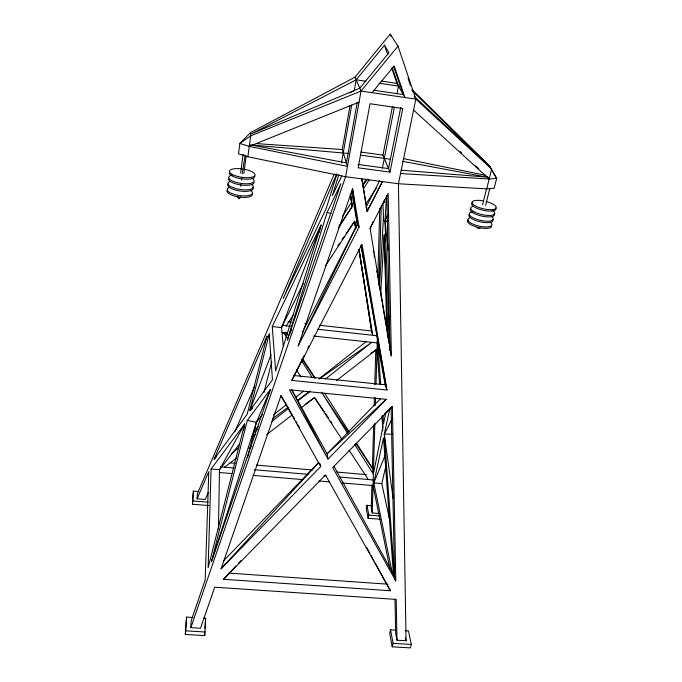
<?xml version="1.0" encoding="UTF-8"?>
<svg xmlns="http://www.w3.org/2000/svg" width="682" height="682" viewBox="0 0 682 682"><rect width="100%" height="100%" fill="white"/><g stroke="black" fill="none" stroke-linecap="round" stroke-linejoin="round"><path stroke-width="1.02" d="M218.47 529.13L219.51 469.71L244.676 423.948L243.508 430.223M371.929 484.953L371.272 508.047L372.227 512.932L378.996 513.478M373.634 424.937L372.406 468.27L373.369 474.101L354.555 444.4M374.171 405.918L374.418 397.461M374.776 384.776L375.765 349.9M377.819 277.429L379.78 208.342M372.227 512.932L374.861 423.283M375.39 405.287L375.603 397.879M376.012 384.119L377.427 335.774L317.863 329.295M378.919 285.195L381.247 205.853M382.653 430.777L382.926 423.369M192.929 617.5L186.57 617.099L185.334 634.448L204.702 635.607L205.657 618.293L203.534 618.165M211.096 468.994L208.138 567.714L244.676 423.948L211.096 468.994L219.51 469.71L239.467 444.067M204.702 635.607L204.77 633.493M204.932 628.207L205.657 618.293M411.937 89.427L489.309 165.649L496.667 178.437L494.203 188.258L486.726 188.871L398.433 183.756L345.586 176.715L247.881 156.783L238.504 153.834L239.842 143.45L250.507 132.658L355.049 77.134L390.181 34.1L398.007 46.146L415.832 99.12L398.433 183.756L406.054 640.756L397.001 640.202L396.191 599.418L214.711 587.202L200.517 628.241L190.849 627.653L191.182 620.791L205.18 579.939L208.786 471.603L197.098 498.798L205.265 499.454L208.232 492.668M197.098 498.798L197.337 493.87L334.223 174.149M208.811 505.55L192.443 504.237L193.407 491.108L198.453 491.517M185.334 634.448L186.57 617.099M192.443 504.237L193.407 491.108M379.542 286.372L383.489 216.876L382.96 203.347M384.469 199.485L384.298 202.563L384.213 200.474M380.675 293.84L384.188 234.872L384.955 242.255M389.933 350.505L385.006 221.147L386.506 195.879M387.333 334.794L387.981 325.263M240.644 173.117L243.099 154.447A1.628 0.494 8.7 0 0 243.159 154.592M240.61 186.314L240.882 184.234M241.437 180.082L241.709 178.011M242.255 173.859L245.145 155.215M243.841 173.543L246.185 155.922M247.881 156.783L250.678 135.871L250.507 132.658M266.577 339.269L267.003 336.124L214.114 459.191L216.33 456.897M398.007 46.146L361.034 91.056L250.678 135.871L239.842 143.45L249.28 146.374L347.453 166.365L342.262 149.52L350.028 105.557M341.486 162.802L351.724 105.054M357.257 102.283L346.379 162.87L250.388 144.882L348.417 153.467M355.049 77.134L361.034 91.056L345.586 176.715L190.849 627.653M389.993 172.103L402.755 108.489L370.028 103.732L358.144 167.806L389.993 172.103L382.943 155.112L392.491 106.366M382.346 168.335L394.375 107.176M397.001 93.835L398.518 86.111L392.107 67.407M400.718 107.534L388.527 168.582L358.024 164.447M373.369 474.101L382.747 427.631L381.903 415.969M385.85 412.278L383.548 423.684L382.934 415.236M389.695 520.008L381.801 483.589L373.804 482.907L383.497 437.912L393.514 575.472M395.569 580.058L394.528 576.154L384.298 434.178L389.908 408.16M372.074 505.737L366.967 505.319L366.26 508.465L368.101 518.26L380.496 519.258M368.101 518.26L368.817 515.089L366.967 505.319M381.801 483.589L385.594 467.264M319.312 232.264L321.06 225.017L272.254 326.584L275.63 371.008L321.06 225.017L281.564 327.59L272.254 326.584M482.592 204.728L486.675 188.189M486.726 188.871L491.637 169.042L415.832 99.12L414.954 97.645M485.627 205.384L489.736 188.846M247.634 457.119L256.458 422.243L270.464 389.362L247.31 420.419L211.463 561.593L270.464 389.362M264.011 392.372L271.794 361.596M267.003 336.124L247.157 414.213L214.114 459.191M395.816 630.168L390.547 629.844L389.669 633.28L392.21 646.817L410.368 647.9L411.297 644.439L408.458 630.961L405.296 630.765M392.21 646.817L393.105 643.348L390.547 629.844M337.002 173.774L326.209 208.47L283.183 298.477L336.362 174.72M287.395 339.926L327.104 212.434L340.923 183.68L287.395 339.926L288.179 337.965M338.886 174.609L332.322 195.674L341.742 175.973M211.463 561.593L256.458 422.243L262.331 414.69M320.003 463.624L320.745 466.539L221.096 568.762L280.984 395.637L292.22 414.895M298.179 345.927L352.56 188.735L359.09 227.072L298.179 345.927L357.368 224.361L352.56 188.735M270.976 354.845L249.8 410.615L252.911 407.768M289.739 334.027L291.691 329.116M388.356 250.678L385.006 221.147L387.734 214.361M373.804 482.907L385.168 455.371M234.838 431.766L254.821 386.038M370.104 228.453L388.152 193.424L391.366 355.799L370.104 228.453L373.173 221.676M281.564 327.59L303.209 283.618M291.802 380.428L362.006 244.173L386.856 389.968L291.802 380.428L302.22 359.448M303.175 357.538L304.121 355.637M307.906 348.008L308.852 346.098M302.305 332.322L357.368 224.361L351.528 191.088M365.961 207.507L379.593 180.781M367.197 211.352L382.389 181.617L367.223 211.207L361.827 178.872L367.197 211.352L366.584 209.425M393.122 498.414L384.298 434.178L392.022 419.132M342.654 216.126L351.733 201.872L352.193 206.501L338.57 227.873M362.261 185.351L366.183 179.196M363.395 188.94L369.056 180.048M286.227 325.851L293.754 314.342M325.604 265.648L354.563 221.386L355.731 228.7L354.563 221.386L346.192 233.585M365.688 204.37L376.771 187.431M339.107 225.87L352.193 206.501L350.497 194.958M337.82 245.784L339.61 243.167M342.006 239.68L344.401 236.194M362.636 185.589L367.854 179.051M384.495 45.217L356.2 79.811L251.496 133.834L359.798 88.166L388.962 52.676L384.495 45.217L387.734 54.645M372.074 92.684L394.179 65.992L404.955 97.517L396.984 83.392L391.962 68.737M221.096 568.762L318.792 462.456M375.066 562.761L390.385 590.74L223.543 579.282L235.802 566.069M238.683 562.957L240.848 560.621M223.602 560.757L318.775 462.439M380.462 398.706L327.104 453.828L327.991 459.105L386.234 399.354L289.424 389.78L327.991 459.105L291.887 390.206M223.543 579.282L325.476 474.987L390.385 590.74M392.372 406.54L332.714 467.588L395.824 581.038L392.372 406.54L384.639 413.744M386.234 399.354L327.104 453.828L291.973 390.087M231.241 453.709L238.726 447.776M252.033 437.23L255.358 434.587M271.999 421.408L288.631 408.22M297.787 400.973L310.259 391.084L297.369 400.496M325.527 378.987L371.767 342.338L319.312 378.894M254.275 430.078L258.435 426.779M273.439 414.92L286.772 404.375M295.945 397.129L303.439 391.195M319.185 378.749L366.515 341.315M224.668 467.17L236.424 458.065M249.024 448.313L251.539 446.36M266.662 434.656L291.853 415.142M301.094 407.989L314.53 397.589L324.138 411.613M336.644 380.462L377.035 349.184L379.584 384.162M253.542 432.516L257.839 429.379M272.45 418.705L287.915 407.401M305.033 404.435L314.53 397.589L342.014 439.447M370.872 353.319L377.035 349.184M349.61 92.957L354.299 90.536L356.2 79.811L365.867 81.252M249.28 146.374L359.039 102.138M239.604 198.692L238.53 198.65M400.539 173.526L489.173 178.999L496.667 178.437L489.309 165.649M384.298 434.178L392.303 434.084M385.006 221.147L388.024 221.13M185.819 630.841L205.231 632.009M393.105 643.348L411.297 644.439M256.526 143.595L342.262 149.52M228.913 573.11L388.041 584.193M192.87 500.955L208.24 502.191M368.817 515.089L379.166 515.924M401.101 170.168L486.905 177.107L402.789 161.336M219.246 472.49L231.974 473.572M253.184 475.38L303.03 479.625M318.937 480.972L329.551 481.876M342.27 482.958L373.028 485.575L389.985 568.933M229.996 462.805L235.281 463.266M256.415 465.098L312.424 469.958M336.729 472.063L366.311 474.629M220.584 466.82L234.173 467.988M254.241 469.71L308.119 474.348M323.959 475.704L326.073 475.891M339.807 477.068L373.199 479.94L392.184 572.437M293.388 375.475L385.509 384.793L386.856 389.968L361.051 245.324L385.509 384.793M282.058 332.68L287.105 333.225M313.558 336.073L377.223 342.927L380.88 356.822M282.322 325.425L290.447 326.311M287.906 321.827L291.086 322.168M304.854 323.677L306.977 323.907M319.688 325.305L371.588 330.983L372.687 335.263L359.056 249.595M360.889 152.077L382.943 155.112M360.744 155.164L390.411 159.221M373.881 90.246L403.301 94.585L393.608 66.248M361.034 91.056L415.832 99.12M381.289 81.047L396.984 83.392M379.098 83.221L401.672 86.58M247.31 420.419L256.458 422.243M403.463 158.616L485.831 175.325M327.104 212.434L331.051 213.475M413.582 110.066L489.173 178.999M460.128 151.532L461.68 152.964M475.695 165.888L478.807 168.752M414.085 96.179L489.821 166.723L412.03 90.629M487.374 176.655L488.568 178.215M286.312 336.362L283.925 332.884L286.755 337.343M301.802 358.979L314.905 378.109M325.34 413.36L328.34 417.742M330.744 421.254L331.946 423.002M348.724 432.882L321.495 392.193L347.718 433.599M355.825 443.505L372.406 468.27L356.49 443.257M296.414 369.994L301.035 377.027M349.031 450.129L368.323 479.523M357.368 224.361L359.09 227.072M285.801 332.185L287.514 334.879M302.39 358.246L314.973 378.024M324.649 393.233L349.099 431.646M301.444 360.539L312.185 377.496M293.294 416.736L294.36 418.569M295.962 421.323L297.037 423.155M298.102 424.988L299.713 427.742M280.984 395.637L320.745 466.539M334.086 466.497L394.528 576.154L391.11 407.205M366.89 547.842L369.951 553.434M370.974 555.301L374.043 560.894M390.351 353.421L391.025 355.007M390.181 34.1L390.854 36.095M408.041 78.26L410.394 85.224M405.466 637.866L406.054 640.756M397.001 640.202L395.679 633.459L394.989 599.146M385.253 384.887L377.922 345.595L380.735 384.639M373.327 250.985L373.685 253.073M374.051 255.17L374.409 257.267M376.754 270.899L377.112 272.988M377.478 275.085L377.837 277.182M378.195 279.279L378.561 281.376M378.919 283.473L381.988 301.291M382.346 303.388L391.366 355.799M350.241 194.208L352.193 206.501M358.937 249.569L371.588 330.983L359.209 250.473M350.778 195.657L351.58 200.832M354.708 221.19L355.672 227.464M281.419 326.081L283.337 346.635M383.489 216.876L383.616 220.064M384.188 234.872L388.254 339.039M384.273 238.061L386.813 330.531M386.847 195.905L389.968 350.514M394.546 577.219L394.588 579.342M393.795 570.161L393.838 574.406M250.746 190.431A12.813 4.331 8.5 0 1 248.103 195.649A12.813 4.331 8.5 0 1 231.735 193.535A12.813 4.331 8.5 0 1 228.888 187.61M252.331 194.327A12.805 4.339 8.4 0 1 238.095 196.885A12.805 4.339 8.4 0 1 227.421 189.988M254.829 176.288A12.907 4.177 8.6 0 1 242.161 178.889A12.907 4.177 8.6 0 1 229.271 172.93M243.806 169.17A12.915 4.16 8.6 0 1 252.783 176.936A12.915 4.16 8.6 0 1 230.951 173.578A12.915 4.16 8.6 0 1 242.153 168.914M240.456 197.072A1.594 0.546 8.4 0 1 240.115 197.729A1.594 0.546 8.4 0 1 238.078 197.473A1.594 0.546 8.4 0 1 237.72 196.723M252.672 187.166A12.839 4.288 8.5 0 1 240.541 191.088A12.839 4.288 8.5 0 1 228.18 183.995M251.564 184.472A12.847 4.271 8.5 0 1 248.921 189.622A12.847 4.271 8.5 0 1 232.511 187.482A12.847 4.271 8.5 0 1 229.646 181.617M253.994 182.333A12.873 4.228 8.5 0 1 241.351 185.01A12.873 4.228 8.5 0 1 228.504 179.008M252.383 178.479A12.881 4.22 8.5 0 1 248.879 183.663A12.881 4.22 8.5 0 1 231.718 180.662A12.881 4.22 8.5 0 1 232.434 174.984M495.592 207.942A12.421 3.87 12.9 0 1 483.299 210.295A12.421 3.87 12.9 0 1 472.225 202.852M490.511 222.417A12.327 4.015 13 0 1 487.246 226.935A12.327 4.015 13 0 1 471.714 223.525A12.327 4.015 13 0 1 469.77 217.873M486.172 201.522A12.429 3.862 12.8 0 1 494.024 209.314A12.429 3.862 12.8 0 1 473.47 204.694A12.429 3.862 12.8 0 1 483.564 200.934M491.56 226.194A12.319 4.024 13 0 1 477.434 227.225A12.319 4.024 13 0 1 468.082 219.979M479.796 227.831A1.535 0.511 13 0 1 478.594 228.342A1.535 0.511 13 0 1 477.033 227.353M491.944 216.748A12.361 3.964 12.9 0 1 487.835 221.224A12.361 3.964 12.9 0 1 471.705 216.987A12.361 3.964 12.9 0 1 473.18 211.812M492.694 219.382A12.353 3.973 12.9 0 1 480.426 221.863A12.353 3.973 12.9 0 1 469.455 214.301M494.135 213.679A12.387 3.921 12.9 0 1 481.859 216.1A12.387 3.921 12.9 0 1 470.836 208.59M492.233 210.235A12.395 3.913 12.9 0 1 491.202 215.341A12.395 3.913 12.9 0 1 475.056 212.29A12.395 3.913 12.9 0 1 472.532 206.493M269.271 333.933L249.8 410.615L272.45 379.772L269.271 333.933"/></g></svg>
